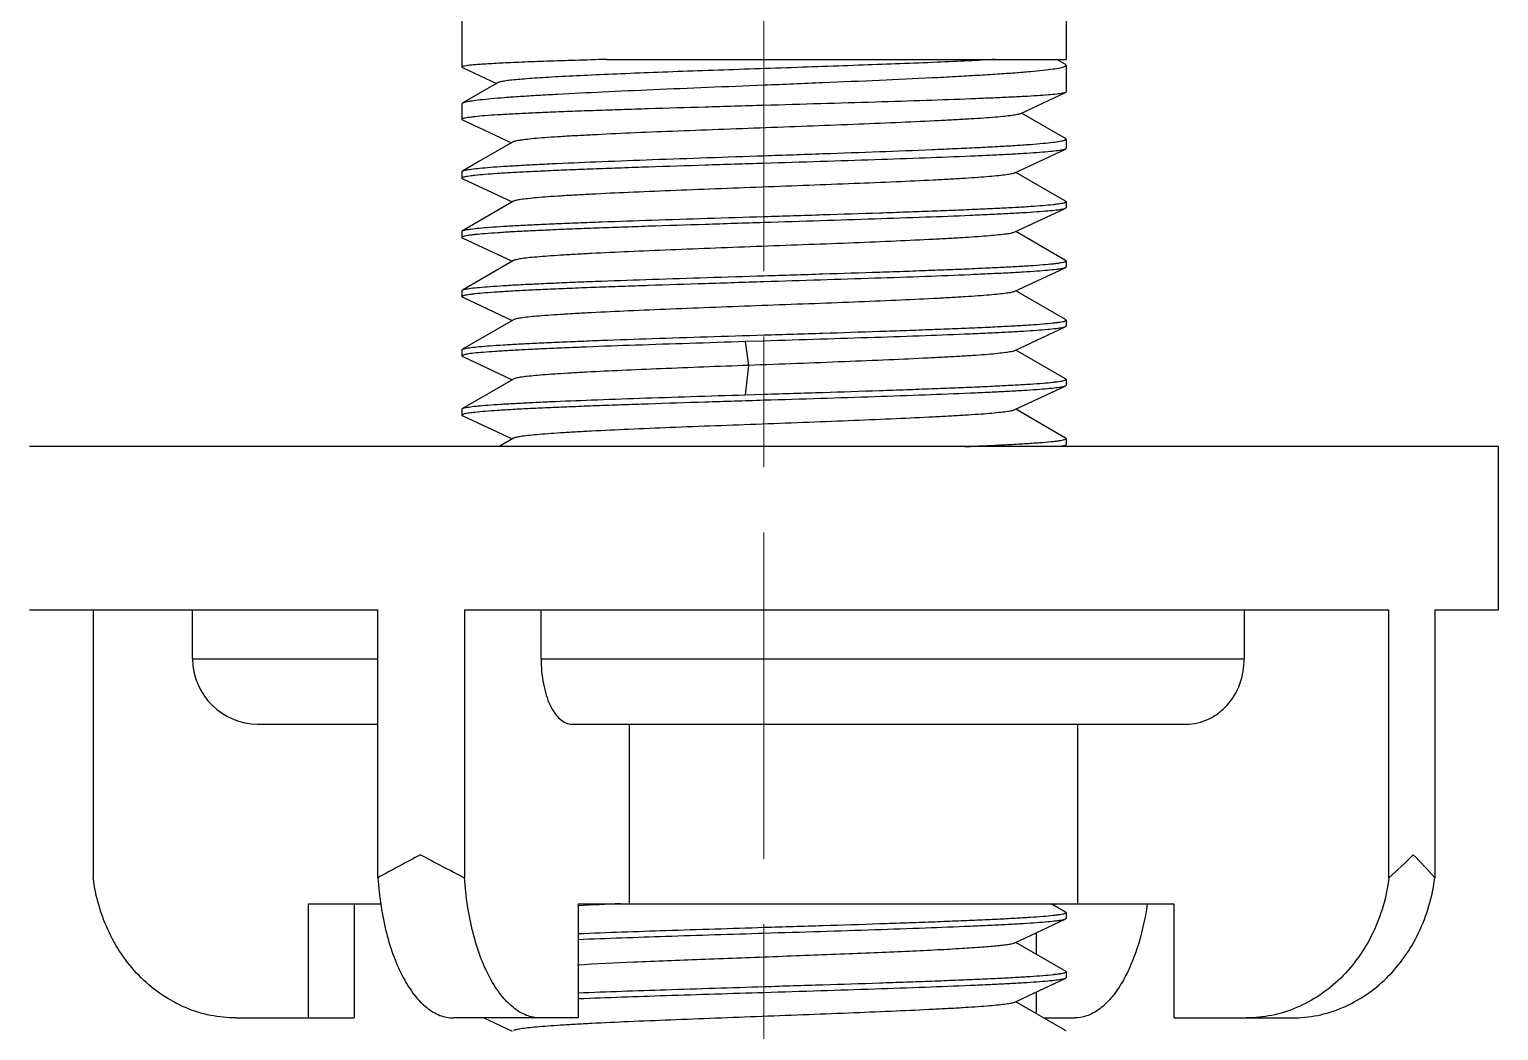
# Model space of a CAD drawing. Header units: millimetres. Extents: x 5308 to 9632, y 1173 to 3839.
# Drawn here: x 8654.4 to 8699.4, y 3211.58 to 3242.25 of the extents above; entities that cross this region are included whole.
import ezdxf

# ---------------------------------------------------------------- set-up
doc = ezdxf.new("R2010")
doc.units = ezdxf.units.MM
doc.header["$LTSCALE"] = 4
doc.linetypes.add('CENTER', pattern=[2.25, 1.25, -0.25, 0.5, -0.25])
doc.linetypes.add('CENTER2', pattern=[28.575, 19.05, -3.175, 3.175, -3.175])
doc.layers.get('0').update_dxf_attribs({"linetype": 'CONTINUOUS'})
doc.layers.add('Cneter', color=1, linetype='CENTER2', lineweight=13)

msp = doc.modelspace()

# ---------------------------------------------------------------- linework, layer by layer
at = {"color": 7, "linetype": 'Continuous'}
for p, q in [((8667.651, 3245.011), (8667.651, 3241.097)), ((8686.151, 3245.011), (8686.151, 3241.33)), ((8667.651, 3241.097), (8667.664, 3241.085)), ((8667.664, 3241.085), (8668.71, 3240.597)), ((8672.088, 3241.33), (8686.151, 3241.33)), ((8686.125, 3241.184), (8685.873, 3241.33)), ((8686.151, 3241.155), (8686.125, 3241.184)), ((8686.151, 3241.155), (8686.151, 3240.331)), ((8668.743, 3240.616), (8667.672, 3239.996)), ((8684.746, 3239.667), (8686.134, 3240.316)), ((8686.151, 3240.331), (8686.134, 3240.316)), ((8667.651, 3239.972), (8667.672, 3239.996)), ((8667.651, 3239.972), (8667.651, 3239.495)), ((8686.134, 3238.909), (8684.789, 3239.687)), ((8667.651, 3239.495), (8667.67, 3239.478)), ((8667.67, 3239.479), (8669.167, 3238.779)), ((8686.151, 3238.89), (8686.134, 3238.91)), ((8686.151, 3238.89), (8686.151, 3238.6)), ((8684.567, 3237.85), (8686.131, 3238.581)), ((8686.151, 3238.6), (8686.131, 3238.581)), ((8667.651, 3237.894), (8667.667, 3237.912)), ((8667.651, 3237.895), (8667.651, 3237.693)), ((8686.138, 3236.989), (8684.612, 3237.871)), ((8667.651, 3237.693), (8667.672, 3237.673)), ((8667.672, 3237.674), (8669.19, 3236.964)), ((8669.226, 3236.985), (8667.665, 3236.081)), ((8686.151, 3236.973), (8686.138, 3236.989)), ((8686.151, 3236.973), (8686.151, 3236.786)), ((8684.567, 3236.035), (8686.13, 3236.766)), ((8686.151, 3236.786), (8686.13, 3236.766)), ((8667.651, 3236.066), (8667.665, 3236.082)), ((8667.651, 3236.066), (8667.651, 3235.878)), ((8686.137, 3235.174), (8684.612, 3236.057)), ((8667.651, 3235.878), (8667.672, 3235.859)), ((8667.672, 3235.859), (8669.19, 3235.149)), ((8669.226, 3235.17), (8667.665, 3234.267)), ((8686.151, 3235.159), (8686.137, 3235.174)), ((8686.151, 3235.159), (8686.151, 3234.971)), ((8684.567, 3234.221), (8686.13, 3234.952)), ((8686.151, 3234.971), (8686.13, 3234.952)), ((8667.651, 3234.252), (8667.665, 3234.267)), ((8667.651, 3234.252), (8667.651, 3234.064)), ((8686.137, 3233.36), (8684.612, 3234.242)), ((8667.651, 3234.064), (8667.672, 3234.045)), ((8667.672, 3234.045), (8669.19, 3233.335)), ((8669.227, 3233.356), (8667.665, 3232.453)), ((8686.151, 3233.344), (8686.137, 3233.36)), ((8686.151, 3233.344), (8686.151, 3233.157)), ((8684.567, 3232.407), (8686.13, 3233.138)), ((8686.151, 3233.157), (8686.13, 3233.138)), ((8667.651, 3232.437), (8667.665, 3232.453)), ((8667.651, 3232.437), (8667.651, 3232.25)), ((8676.901, 3232.703), (8676.329, 3232.686)), ((8676.329, 3232.686), (8676.426, 3231.959)), ((8686.138, 3231.546), (8684.612, 3232.428)), ((8667.651, 3232.25), (8667.672, 3232.23)), ((8667.672, 3232.231), (8669.19, 3231.521)), ((8676.426, 3231.959), (8676.329, 3231.059)), ((8669.227, 3231.542), (8667.665, 3230.638)), ((8686.151, 3231.53), (8686.138, 3231.546)), ((8686.151, 3231.53), (8686.151, 3231.343)), ((8676.329, 3231.059), (8676.901, 3231.077)), ((8684.567, 3230.593), (8686.13, 3231.324)), ((8686.151, 3231.343), (8686.13, 3231.323)), ((8667.651, 3230.623), (8667.665, 3230.639)), ((8667.651, 3230.623), (8667.651, 3230.436)), ((8686.137, 3229.731), (8684.612, 3230.614)), ((8667.651, 3230.436), (8667.672, 3230.416)), ((8667.672, 3230.416), (8669.19, 3229.707)), ((8669.226, 3229.728), (8668.785, 3229.472)), ((8686.151, 3229.716), (8686.137, 3229.732)), ((8686.151, 3229.716), (8686.151, 3229.528)), ((8699.401, 3229.472), (8654.401, 3229.472)), ((8686.051, 3229.472), (8686.131, 3229.509)), ((8686.151, 3229.528), (8686.131, 3229.509)), ((8699.401, 3224.472), (8699.401, 3229.472)), ((8654.401, 3224.472), (8665.076, 3224.472)), ((8656.356, 3224.472), (8656.356, 3216.266)), ((8659.401, 3222.972), (8659.401, 3224.472)), ((8665.076, 3216.266), (8665.076, 3224.472)), ((8667.728, 3224.472), (8696.043, 3224.472)), ((8667.728, 3224.472), (8667.728, 3216.266)), ((8670.073, 3222.972), (8670.073, 3224.472)), ((8691.611, 3224.472), (8691.611, 3222.972)), ((8696.043, 3216.266), (8696.043, 3224.472)), ((8697.446, 3224.472), (8699.401, 3224.472)), ((8697.446, 3224.472), (8697.446, 3216.266)), ((8659.401, 3222.972), (8665.076, 3222.972)), ((8670.073, 3222.972), (8691.611, 3222.972)), ((8661.401, 3220.972), (8665.076, 3220.972)), ((8671.012, 3220.972), (8689.836, 3220.972)), ((8672.777, 3215.472), (8672.777, 3220.972)), ((8686.501, 3220.972), (8686.501, 3215.472)), ((8662.941, 3215.472), (8665.164, 3215.472)), ((8662.941, 3215.472), (8662.941, 3211.972)), ((8664.344, 3215.472), (8664.344, 3211.972)), ((8671.212, 3215.472), (8689.458, 3215.472)), ((8671.212, 3215.472), (8671.212, 3211.972)), ((8686.138, 3215.217), (8685.696, 3215.472)), ((8689.458, 3215.472), (8689.458, 3211.972)), ((8684.567, 3214.264), (8686.13, 3214.995)), ((8686.151, 3215.014), (8686.13, 3214.995)), ((8686.151, 3215.202), (8686.138, 3215.217)), ((8686.151, 3215.202), (8686.151, 3215.014)), ((8685.242, 3214.579), (8685.242, 3213.921)), ((8686.138, 3213.403), (8684.612, 3214.285)), ((8685.016, 3212.66), (8686.13, 3213.181)), ((8686.151, 3213.2), (8686.13, 3213.181)), ((8686.151, 3213.387), (8686.138, 3213.403)), ((8686.151, 3213.387), (8686.151, 3213.2)), ((8684.568, 3212.45), (8685.016, 3212.66)), ((8685.242, 3212.765), (8685.242, 3212.106)), ((8686.138, 3211.588), (8684.612, 3212.471)), ((8660.731, 3211.972), (8664.344, 3211.972)), ((8671.212, 3211.972), (8667.391, 3211.972)), ((8668.316, 3211.972), (8669.19, 3211.564)), ((8685.474, 3211.972), (8686.411, 3211.972)), ((8689.458, 3211.972), (8693.071, 3211.972)), ((8686.151, 3211.573), (8686.138, 3211.588))]:
    msp.add_line(p, q, dxfattribs=at)
msp.add_lwpolyline([(8669.203, 3238.8), (8668.167, 3238.201), (8667.667, 3237.912)], dxfattribs=at)
for centre, radius, start, end in [((8661.401, 3222.972), 2, 180, 270), ((8721.74, 3113.25), 117.571, 118.09077, 118.8127), ((8709.413, 3297.603), 91.397, 241.91033, 242.86489), ((8684.947, 3228.738), 16.693, 311.6605, 315.1851), ((8685.978, 3206.246), 15.229, 41.1465, 44.7753), ((8678.867, 3075.475), 140.142, 92.60336, 93.13104)]:
    msp.add_arc(centre, radius, start, end, dxfattribs=at)
for points, knots in [([(8672.088, 3241.33), (8671.765, 3241.321), (8671.151, 3241.303), (8670.282, 3241.275), (8669.623, 3241.25), (8669.153, 3241.23), (8668.847, 3241.216), (8668.575, 3241.201), (8668.336, 3241.187), (8668.132, 3241.172), (8667.964, 3241.158), (8667.833, 3241.144), (8667.739, 3241.13), (8667.683, 3241.117), (8667.658, 3241.107), (8667.651, 3241.1), (8667.651, 3241.097)], [0, 0, 0, 0, 0.21768, 0.414193, 0.586234, 0.662212, 0.731067, 0.792511, 0.84631, 0.892237, 0.930125, 0.959829, 0.981257, 0.994427, 0.998025, 1, 1, 1, 1]), ([(8683.982, 3241.33), (8683.709, 3241.314), (8683.116, 3241.284), (8681.771, 3241.222), (8680.285, 3241.167), (8678.693, 3241.11), (8677.423, 3241.066), (8676.144, 3241.022), (8674.887, 3240.979), (8673.681, 3240.934), (8672.556, 3240.89), (8671.538, 3240.846), (8670.768, 3240.808), (8670.224, 3240.776), (8669.877, 3240.754), (8669.573, 3240.732), (8669.314, 3240.71), (8669.102, 3240.688), (8668.938, 3240.666), (8668.832, 3240.647), (8668.773, 3240.63), (8668.752, 3240.621), (8668.743, 3240.616)], [0, 0, 0, 0, 0.05382, 0.116826, 0.264605, 0.346001, 0.42993, 0.514434, 0.597521, 0.677226, 0.751628, 0.818936, 0.877536, 0.903106, 0.925965, 0.945979, 0.963026, 0.977013, 0.987861, 0.995519, 0.998151, 1, 1, 1, 1]), ([(8676.901, 3240.549), (8677.503, 3240.573), (8678.683, 3240.622), (8680.396, 3240.695), (8681.751, 3240.757), (8682.751, 3240.809), (8683.421, 3240.846), (8684.029, 3240.884), (8684.568, 3240.921), (8685.033, 3240.959), (8685.42, 3240.996), (8685.725, 3241.033), (8685.927, 3241.066), (8686.045, 3241.094), (8686.096, 3241.11), (8686.125, 3241.125), (8686.142, 3241.135), (8686.151, 3241.147), (8686.151, 3241.155)], [0, 0, 0, 0, 0.194419, 0.381365, 0.553692, 0.632275, 0.704782, 0.770522, 0.828866, 0.879258, 0.921231, 0.954398, 0.978492, 0.987097, 0.993429, 0.995769, 0.997594, 1, 1, 1, 1]), ([(8667.672, 3239.996), (8667.684, 3240.003), (8667.717, 3240.016), (8667.777, 3240.032), (8667.856, 3240.049), (8668.002, 3240.073), (8668.233, 3240.102), (8668.567, 3240.135), (8668.975, 3240.169), (8669.453, 3240.203), (8669.997, 3240.237), (8670.838, 3240.284), (8672.014, 3240.343), (8673.544, 3240.411), (8675.193, 3240.48), (8676.325, 3240.526), (8676.901, 3240.549)], [0, 0, 0, 0, 0.004614, 0.0113, 0.020101, 0.031025, 0.059187, 0.095588, 0.139934, 0.191843, 0.250865, 0.316484, 0.465147, 0.632623, 0.813017, 1, 1, 1, 1]), ([(8686.134, 3240.316), (8686.123, 3240.31), (8686.091, 3240.302), (8686.034, 3240.29), (8685.957, 3240.278), (8685.814, 3240.261), (8685.585, 3240.24), (8685.254, 3240.216), (8684.848, 3240.192), (8684.371, 3240.168), (8683.828, 3240.144), (8682.985, 3240.11), (8681.806, 3240.068), (8680.272, 3240.02), (8678.617, 3239.971), (8677.48, 3239.938), (8676.901, 3239.922)], [0, 0, 0, 0, 0.004162, 0.010469, 0.018941, 0.029576, 0.057265, 0.093313, 0.137417, 0.189187, 0.248169, 0.313839, 0.462849, 0.630936, 0.812125, 1, 1, 1, 1]), ([(8676.901, 3239.922), (8676.3, 3239.904), (8675.12, 3239.87), (8673.666, 3239.827), (8672.555, 3239.791), (8671.779, 3239.765), (8671.052, 3239.738), (8670.381, 3239.712), (8669.774, 3239.685), (8669.235, 3239.659), (8668.769, 3239.633), (8668.382, 3239.607), (8668.111, 3239.584), (8667.935, 3239.564), (8667.836, 3239.551), (8667.758, 3239.538), (8667.702, 3239.525), (8667.668, 3239.514), (8667.651, 3239.501), (8667.651, 3239.495)], [0, 0, 0, 0, 0.194737, 0.381982, 0.470541, 0.554569, 0.633264, 0.705869, 0.771686, 0.830086, 0.880504, 0.922468, 0.95558, 0.968723, 0.97955, 0.988048, 0.99422, 0.998107, 1, 1, 1, 1]), ([(8684.746, 3239.667), (8684.734, 3239.661), (8684.703, 3239.651), (8684.62, 3239.632), (8684.475, 3239.61), (8684.252, 3239.584), (8683.966, 3239.558), (8683.619, 3239.531), (8683.214, 3239.504), (8682.755, 3239.478), (8682.046, 3239.441), (8681.057, 3239.396), (8679.771, 3239.342), (8678.388, 3239.289), (8676.954, 3239.237), (8675.52, 3239.182), (8674.136, 3239.129), (8672.851, 3239.077), (8671.863, 3239.03), (8671.156, 3238.993), (8670.699, 3238.966), (8670.297, 3238.94), (8669.955, 3238.913), (8669.674, 3238.886), (8669.457, 3238.859), (8669.317, 3238.836), (8669.24, 3238.816), (8669.212, 3238.806), (8669.202, 3238.801)], [0, 0, 0, 0, 0.002548, 0.00613, 0.016427, 0.030874, 0.04936, 0.071743, 0.097842, 0.127449, 0.160303, 0.234584, 0.318125, 0.408064, 0.501261, 0.594466, 0.68441, 0.767937, 0.842131, 0.874882, 0.904331, 0.930229, 0.952359, 0.970534, 0.984595, 0.994417, 0.99773, 1, 1, 1, 1]), ([(8676.901, 3238.382), (8677.503, 3238.402), (8678.683, 3238.443), (8680.396, 3238.504), (8681.75, 3238.557), (8682.75, 3238.6), (8683.421, 3238.632), (8684.029, 3238.663), (8684.568, 3238.695), (8685.033, 3238.726), (8685.42, 3238.757), (8685.725, 3238.788), (8685.926, 3238.815), (8686.044, 3238.839), (8686.095, 3238.853), (8686.125, 3238.865), (8686.141, 3238.873), (8686.151, 3238.883), (8686.151, 3238.89)], [0, 0, 0, 0, 0.194598, 0.381713, 0.554187, 0.632834, 0.705399, 0.771184, 0.829561, 0.879968, 0.921936, 0.955072, 0.979093, 0.987636, 0.993875, 0.996148, 0.997882, 1, 1, 1, 1]), ([(8667.667, 3237.912), (8667.678, 3237.919), (8667.709, 3237.929), (8667.766, 3237.943), (8667.843, 3237.957), (8667.985, 3237.978), (8668.213, 3238.003), (8668.544, 3238.031), (8668.949, 3238.059), (8669.426, 3238.088), (8669.969, 3238.117), (8670.812, 3238.158), (8671.991, 3238.207), (8673.527, 3238.265), (8675.184, 3238.323), (8676.322, 3238.362), (8676.901, 3238.382)], [0, 0, 0, 0, 0.004181, 0.010478, 0.01893, 0.029538, 0.05717, 0.093165, 0.137225, 0.188962, 0.247923, 0.313584, 0.462609, 0.630752, 0.812025, 1, 1, 1, 1]), ([(8686.131, 3238.581), (8686.118, 3238.575), (8686.085, 3238.565), (8686.026, 3238.552), (8685.946, 3238.538), (8685.8, 3238.519), (8685.569, 3238.496), (8685.235, 3238.469), (8684.827, 3238.443), (8684.35, 3238.416), (8683.806, 3238.389), (8682.964, 3238.352), (8681.788, 3238.306), (8680.258, 3238.253), (8678.61, 3238.2), (8677.477, 3238.164), (8676.901, 3238.146)], [0, 0, 0, 0, 0.004482, 0.011079, 0.019814, 0.030687, 0.058779, 0.095139, 0.139463, 0.191369, 0.2504, 0.316041, 0.464779, 0.632362, 0.81288, 1, 1, 1, 1]), ([(8676.901, 3238.146), (8676.3, 3238.127), (8675.12, 3238.091), (8673.666, 3238.044), (8672.555, 3238.005), (8671.779, 3237.977), (8671.052, 3237.949), (8670.381, 3237.921), (8669.774, 3237.893), (8669.235, 3237.865), (8668.769, 3237.837), (8668.382, 3237.809), (8668.111, 3237.785), (8667.935, 3237.765), (8667.836, 3237.751), (8667.758, 3237.738), (8667.702, 3237.723), (8667.668, 3237.712), (8667.651, 3237.699), (8667.651, 3237.693)], [0, 0, 0, 0, 0.194703, 0.381917, 0.470462, 0.554478, 0.633162, 0.705758, 0.771569, 0.829964, 0.880382, 0.922348, 0.955466, 0.968614, 0.979449, 0.987957, 0.994144, 0.998056, 1, 1, 1, 1]), ([(8684.567, 3237.85), (8684.556, 3237.844), (8684.525, 3237.834), (8684.443, 3237.814), (8684.298, 3237.792), (8684.076, 3237.765), (8683.791, 3237.739), (8683.445, 3237.713), (8683.043, 3237.686), (8682.587, 3237.659), (8681.883, 3237.622), (8680.902, 3237.576), (8679.629, 3237.524), (8678.26, 3237.47), (8676.844, 3237.417), (8675.43, 3237.364), (8674.067, 3237.311), (8672.803, 3237.258), (8671.833, 3237.213), (8671.139, 3237.175), (8670.691, 3237.149), (8670.297, 3237.122), (8669.962, 3237.095), (8669.687, 3237.069), (8669.475, 3237.043), (8669.339, 3237.021), (8669.263, 3237.001), (8669.236, 3236.99), (8669.226, 3236.985)], [0, 0, 0, 0, 0.002577, 0.006194, 0.016592, 0.03117, 0.049825, 0.0724, 0.09871, 0.128518, 0.16157, 0.236229, 0.320082, 0.410207, 0.503456, 0.59657, 0.68631, 0.769523, 0.843335, 0.875876, 0.905135, 0.930865, 0.952828, 0.970826, 0.984736, 0.994467, 0.997753, 1, 1, 1, 1]), ([(8676.901, 3236.519), (8677.503, 3236.538), (8678.683, 3236.575), (8680.136, 3236.622), (8681.248, 3236.66), (8682.024, 3236.689), (8682.75, 3236.717), (8683.421, 3236.745), (8684.029, 3236.773), (8684.568, 3236.801), (8685.033, 3236.829), (8685.42, 3236.856), (8685.692, 3236.881), (8685.867, 3236.901), (8685.966, 3236.915), (8686.044, 3236.928), (8686.101, 3236.942), (8686.134, 3236.953), (8686.151, 3236.967), (8686.151, 3236.973)], [0, 0, 0, 0, 0.194706, 0.381922, 0.470468, 0.554484, 0.633169, 0.705765, 0.771575, 0.82997, 0.880386, 0.922352, 0.955469, 0.968617, 0.97945, 0.987959, 0.994145, 0.998057, 1, 1, 1, 1]), ([(8667.665, 3236.082), (8667.675, 3236.088), (8667.705, 3236.098), (8667.76, 3236.111), (8667.836, 3236.124), (8667.976, 3236.144), (8668.202, 3236.167), (8668.531, 3236.194), (8668.936, 3236.221), (8669.411, 3236.247), (8669.954, 3236.275), (8670.559, 3236.302), (8671.222, 3236.329), (8672.201, 3236.366), (8673.518, 3236.412), (8675.179, 3236.466), (8676.32, 3236.501), (8676.901, 3236.519)], [0, 0, 0, 0, 0.003976, 0.010084, 0.018362, 0.028812, 0.056173, 0.091959, 0.135869, 0.187515, 0.246439, 0.312117, 0.383957, 0.46132, 0.6298, 0.81152, 1, 1, 1, 1]), ([(8686.13, 3236.766), (8686.118, 3236.76), (8686.085, 3236.75), (8686.025, 3236.737), (8685.945, 3236.724), (8685.8, 3236.705), (8685.568, 3236.682), (8685.234, 3236.655), (8684.826, 3236.628), (8684.349, 3236.602), (8683.805, 3236.575), (8682.964, 3236.537), (8681.788, 3236.492), (8680.258, 3236.439), (8678.609, 3236.385), (8677.477, 3236.35), (8676.901, 3236.332)], [0, 0, 0, 0, 0.004493, 0.0111, 0.019846, 0.030728, 0.058838, 0.09521, 0.139545, 0.191455, 0.250488, 0.316129, 0.464856, 0.632419, 0.81291, 1, 1, 1, 1]), ([(8676.901, 3236.332), (8676.3, 3236.313), (8675.12, 3236.276), (8673.666, 3236.229), (8672.555, 3236.191), (8671.779, 3236.163), (8671.052, 3236.135), (8670.382, 3236.107), (8669.774, 3236.079), (8669.235, 3236.051), (8668.77, 3236.023), (8668.383, 3235.995), (8668.111, 3235.971), (8667.935, 3235.951), (8667.836, 3235.937), (8667.758, 3235.923), (8667.702, 3235.909), (8667.668, 3235.898), (8667.651, 3235.884), (8667.651, 3235.878)], [0, 0, 0, 0, 0.194698, 0.381907, 0.470451, 0.554465, 0.633147, 0.705742, 0.771553, 0.829949, 0.880368, 0.922336, 0.955457, 0.968606, 0.979442, 0.987952, 0.994141, 0.998055, 1, 1, 1, 1]), ([(8684.567, 3236.036), (8684.555, 3236.03), (8684.525, 3236.02), (8684.442, 3236), (8684.297, 3235.977), (8684.075, 3235.951), (8683.79, 3235.925), (8683.445, 3235.898), (8683.042, 3235.872), (8682.586, 3235.845), (8681.882, 3235.808), (8680.901, 3235.762), (8679.628, 3235.709), (8678.259, 3235.656), (8676.843, 3235.603), (8675.429, 3235.55), (8674.067, 3235.497), (8672.803, 3235.444), (8671.833, 3235.398), (8671.139, 3235.361), (8670.691, 3235.334), (8670.297, 3235.308), (8669.962, 3235.281), (8669.687, 3235.255), (8669.475, 3235.229), (8669.339, 3235.206), (8669.263, 3235.186), (8669.236, 3235.176), (8669.226, 3235.17)], [0, 0, 0, 0, 0.002582, 0.006206, 0.016612, 0.031199, 0.049862, 0.072447, 0.098759, 0.128571, 0.161625, 0.236289, 0.320138, 0.410258, 0.503496, 0.596602, 0.686327, 0.769537, 0.843334, 0.875875, 0.90514, 0.93087, 0.952821, 0.970823, 0.984745, 0.994477, 0.997755, 1, 1, 1, 1]), ([(8676.901, 3234.705), (8677.503, 3234.724), (8678.683, 3234.761), (8680.136, 3234.808), (8681.248, 3234.846), (8682.024, 3234.874), (8682.75, 3234.902), (8683.421, 3234.931), (8684.029, 3234.959), (8684.568, 3234.987), (8685.033, 3235.014), (8685.42, 3235.042), (8685.692, 3235.066), (8685.867, 3235.086), (8685.966, 3235.1), (8686.044, 3235.114), (8686.101, 3235.128), (8686.134, 3235.139), (8686.151, 3235.153), (8686.151, 3235.159)], [0, 0, 0, 0, 0.194702, 0.381916, 0.470463, 0.55448, 0.633164, 0.705761, 0.771572, 0.829968, 0.880384, 0.92235, 0.955468, 0.968616, 0.97945, 0.987959, 0.994145, 0.998057, 1, 1, 1, 1]), ([(8667.665, 3234.267), (8667.675, 3234.273), (8667.705, 3234.284), (8667.76, 3234.297), (8667.836, 3234.31), (8667.976, 3234.33), (8668.202, 3234.353), (8668.531, 3234.379), (8668.936, 3234.406), (8669.411, 3234.433), (8669.954, 3234.46), (8670.559, 3234.487), (8671.222, 3234.515), (8672.201, 3234.552), (8673.518, 3234.598), (8675.179, 3234.651), (8676.32, 3234.687), (8676.901, 3234.705)], [0, 0, 0, 0, 0.003978, 0.010087, 0.018365, 0.028816, 0.056179, 0.091966, 0.135877, 0.187524, 0.246449, 0.312126, 0.383966, 0.461328, 0.629805, 0.811524, 1, 1, 1, 1]), ([(8686.13, 3234.952), (8686.118, 3234.946), (8686.085, 3234.936), (8686.025, 3234.923), (8685.945, 3234.91), (8685.799, 3234.89), (8685.568, 3234.867), (8685.234, 3234.841), (8684.826, 3234.814), (8684.348, 3234.787), (8683.804, 3234.761), (8682.963, 3234.723), (8681.787, 3234.677), (8680.257, 3234.624), (8678.609, 3234.571), (8677.477, 3234.536), (8676.901, 3234.518)], [0, 0, 0, 0, 0.004501, 0.011118, 0.019871, 0.030761, 0.058883, 0.095266, 0.139608, 0.191523, 0.250557, 0.316195, 0.464912, 0.632459, 0.812933, 1, 1, 1, 1]), ([(8676.901, 3234.518), (8676.3, 3234.499), (8675.12, 3234.462), (8673.666, 3234.415), (8672.555, 3234.377), (8671.779, 3234.349), (8671.052, 3234.32), (8670.381, 3234.292), (8669.774, 3234.264), (8669.235, 3234.236), (8668.769, 3234.208), (8668.382, 3234.181), (8668.111, 3234.157), (8667.935, 3234.136), (8667.836, 3234.122), (8667.758, 3234.109), (8667.702, 3234.095), (8667.668, 3234.084), (8667.651, 3234.07), (8667.651, 3234.064)], [0, 0, 0, 0, 0.194702, 0.381918, 0.470464, 0.554481, 0.633165, 0.70576, 0.77157, 0.829966, 0.880384, 0.922351, 0.955468, 0.968617, 0.97945, 0.987958, 0.994145, 0.998057, 1, 1, 1, 1]), ([(8684.567, 3234.221), (8684.555, 3234.216), (8684.525, 3234.206), (8684.442, 3234.186), (8684.297, 3234.163), (8684.074, 3234.137), (8683.789, 3234.111), (8683.444, 3234.084), (8683.041, 3234.057), (8682.585, 3234.031), (8681.881, 3233.993), (8680.9, 3233.948), (8679.627, 3233.895), (8678.258, 3233.842), (8676.842, 3233.789), (8675.428, 3233.736), (8674.066, 3233.683), (8672.802, 3233.63), (8671.832, 3233.584), (8671.138, 3233.547), (8670.69, 3233.52), (8670.297, 3233.493), (8669.961, 3233.467), (8669.686, 3233.441), (8669.475, 3233.415), (8669.338, 3233.392), (8669.263, 3233.372), (8669.236, 3233.362), (8669.226, 3233.356)], [0, 0, 0, 0, 0.002587, 0.006216, 0.016629, 0.031225, 0.049894, 0.072489, 0.098807, 0.128624, 0.161683, 0.236356, 0.320212, 0.410336, 0.503574, 0.596682, 0.686399, 0.769606, 0.843385, 0.875927, 0.905192, 0.930907, 0.952848, 0.970853, 0.984773, 0.994484, 0.997756, 1, 1, 1, 1]), ([(8676.901, 3232.891), (8677.503, 3232.91), (8678.683, 3232.946), (8680.136, 3232.994), (8681.248, 3233.032), (8682.024, 3233.06), (8682.751, 3233.088), (8683.421, 3233.116), (8684.029, 3233.144), (8684.568, 3233.172), (8685.033, 3233.2), (8685.42, 3233.228), (8685.692, 3233.252), (8685.867, 3233.272), (8685.967, 3233.286), (8686.044, 3233.299), (8686.101, 3233.314), (8686.134, 3233.325), (8686.151, 3233.338), (8686.151, 3233.344)], [0, 0, 0, 0, 0.194713, 0.381938, 0.470489, 0.554508, 0.633194, 0.705791, 0.771601, 0.829994, 0.880409, 0.922373, 0.955486, 0.968632, 0.979463, 0.987968, 0.994151, 0.998059, 1, 1, 1, 1]), ([(8667.665, 3232.453), (8667.675, 3232.459), (8667.705, 3232.469), (8667.76, 3232.482), (8667.835, 3232.495), (8667.976, 3232.515), (8668.202, 3232.538), (8668.531, 3232.565), (8668.935, 3232.592), (8669.411, 3232.619), (8669.954, 3232.646), (8670.559, 3232.673), (8671.221, 3232.7), (8672.2, 3232.738), (8673.518, 3232.783), (8675.179, 3232.837), (8676.32, 3232.873), (8676.901, 3232.891)], [0, 0, 0, 0, 0.00397, 0.010071, 0.018343, 0.028787, 0.056139, 0.091916, 0.135822, 0.187464, 0.246387, 0.312064, 0.383906, 0.461272, 0.629764, 0.811503, 1, 1, 1, 1]), ([(8686.13, 3233.138), (8686.118, 3233.132), (8686.085, 3233.122), (8686.025, 3233.109), (8685.945, 3233.095), (8685.799, 3233.076), (8685.568, 3233.053), (8685.234, 3233.026), (8684.826, 3233), (8684.348, 3232.973), (8683.804, 3232.946), (8682.963, 3232.909), (8681.787, 3232.863), (8680.257, 3232.81), (8678.609, 3232.757), (8677.477, 3232.721), (8676.901, 3232.703)], [0, 0, 0, 0, 0.004503, 0.011119, 0.019874, 0.030764, 0.058887, 0.095271, 0.139614, 0.19153, 0.250565, 0.316204, 0.46492, 0.632466, 0.812937, 1, 1, 1, 1]), ([(8676.329, 3232.686), (8675.756, 3232.668), (8674.635, 3232.632), (8673.015, 3232.579), (8671.742, 3232.533), (8670.806, 3232.496), (8670.181, 3232.469), (8669.616, 3232.442), (8669.116, 3232.415), (8668.685, 3232.388), (8668.327, 3232.362), (8668.045, 3232.336), (8667.858, 3232.312), (8667.75, 3232.293), (8667.698, 3232.279), (8667.666, 3232.269), (8667.651, 3232.256), (8667.651, 3232.25)], [0, 0, 0, 0, 0.197891, 0.386429, 0.558953, 0.637268, 0.709342, 0.774541, 0.832285, 0.882066, 0.923451, 0.956079, 0.979695, 0.988073, 0.994171, 0.998042, 1, 1, 1, 1]), ([(8684.567, 3232.407), (8684.555, 3232.401), (8684.523, 3232.391), (8684.435, 3232.37), (8684.281, 3232.347), (8684.045, 3232.319), (8683.742, 3232.292), (8683.374, 3232.265), (8682.946, 3232.237), (8682.46, 3232.209), (8681.714, 3232.171), (8680.676, 3232.124), (8679.335, 3232.069), (8677.902, 3232.014), (8676.922, 3231.977), (8676.426, 3231.959)], [0, 0, 0, 0, 0.005084, 0.012274, 0.03305, 0.062273, 0.099718, 0.145037, 0.197817, 0.257571, 0.323753, 0.472812, 0.639444, 0.817385, 1, 1, 1, 1]), ([(8676.426, 3231.959), (8675.969, 3231.942), (8675.076, 3231.908), (8673.78, 3231.857), (8672.585, 3231.806), (8671.671, 3231.762), (8671.019, 3231.726), (8670.599, 3231.7), (8670.231, 3231.674), (8669.917, 3231.649), (8669.659, 3231.623), (8669.461, 3231.598), (8669.333, 3231.576), (8669.261, 3231.557), (8669.236, 3231.547), (8669.226, 3231.542)], [0, 0, 0, 0, 0.189972, 0.371648, 0.539135, 0.687005, 0.75206, 0.810481, 0.861788, 0.905581, 0.941511, 0.96931, 0.988793, 0.995415, 1, 1, 1, 1]), ([(8676.901, 3231.077), (8677.503, 3231.095), (8678.683, 3231.132), (8680.136, 3231.179), (8681.248, 3231.218), (8682.024, 3231.246), (8682.75, 3231.274), (8683.421, 3231.302), (8684.029, 3231.33), (8684.568, 3231.358), (8685.033, 3231.386), (8685.42, 3231.413), (8685.692, 3231.438), (8685.867, 3231.458), (8685.966, 3231.472), (8686.044, 3231.485), (8686.101, 3231.5), (8686.134, 3231.51), (8686.151, 3231.524), (8686.151, 3231.53)], [0, 0, 0, 0, 0.194703, 0.38192, 0.470467, 0.554484, 0.633168, 0.705763, 0.771574, 0.829969, 0.880387, 0.922353, 0.95547, 0.968618, 0.979452, 0.987959, 0.994145, 0.998057, 1, 1, 1, 1]), ([(8667.665, 3230.639), (8667.675, 3230.644), (8667.703, 3230.654), (8667.754, 3230.667), (8667.825, 3230.679), (8667.956, 3230.698), (8668.165, 3230.721), (8668.47, 3230.746), (8668.845, 3230.772), (8669.287, 3230.798), (8669.791, 3230.824), (8670.576, 3230.86), (8671.68, 3230.904), (8673.125, 3230.956), (8674.694, 3231.007), (8675.776, 3231.041), (8676.329, 3231.059)], [0, 0, 0, 0, 0.00402, 0.010126, 0.018362, 0.028731, 0.055809, 0.091187, 0.134583, 0.185653, 0.243976, 0.309076, 0.457409, 0.625784, 0.808653, 1, 1, 1, 1]), ([(8686.13, 3231.323), (8686.118, 3231.318), (8686.085, 3231.307), (8686.025, 3231.294), (8685.945, 3231.281), (8685.799, 3231.262), (8685.568, 3231.239), (8685.234, 3231.212), (8684.826, 3231.186), (8684.348, 3231.159), (8683.805, 3231.132), (8682.963, 3231.095), (8681.787, 3231.049), (8680.257, 3230.996), (8678.609, 3230.942), (8677.477, 3230.907), (8676.901, 3230.889)], [0, 0, 0, 0, 0.004497, 0.011107, 0.019856, 0.030741, 0.058855, 0.095232, 0.139569, 0.191482, 0.250517, 0.316157, 0.46488, 0.632435, 0.81292, 1, 1, 1, 1]), ([(8676.901, 3230.889), (8676.3, 3230.87), (8675.12, 3230.834), (8673.666, 3230.786), (8672.555, 3230.748), (8671.778, 3230.72), (8671.052, 3230.692), (8670.381, 3230.664), (8669.774, 3230.636), (8669.234, 3230.608), (8668.769, 3230.58), (8668.382, 3230.552), (8668.111, 3230.528), (8667.935, 3230.508), (8667.836, 3230.494), (8667.758, 3230.481), (8667.702, 3230.466), (8667.668, 3230.455), (8667.651, 3230.442), (8667.651, 3230.436)], [0, 0, 0, 0, 0.194706, 0.381924, 0.470473, 0.554491, 0.633176, 0.705774, 0.771585, 0.829979, 0.880395, 0.922359, 0.955476, 0.968623, 0.979456, 0.987963, 0.994148, 0.998058, 1, 1, 1, 1]), ([(8684.567, 3230.593), (8684.555, 3230.587), (8684.525, 3230.577), (8684.442, 3230.557), (8684.297, 3230.534), (8684.075, 3230.508), (8683.79, 3230.482), (8683.444, 3230.455), (8683.042, 3230.429), (8682.585, 3230.402), (8681.881, 3230.365), (8680.901, 3230.319), (8679.627, 3230.266), (8678.259, 3230.213), (8676.843, 3230.16), (8675.429, 3230.107), (8674.066, 3230.054), (8672.803, 3230.001), (8671.833, 3229.956), (8671.139, 3229.918), (8670.691, 3229.891), (8670.297, 3229.865), (8669.962, 3229.838), (8669.687, 3229.812), (8669.475, 3229.786), (8669.339, 3229.763), (8669.263, 3229.743), (8669.236, 3229.733), (8669.226, 3229.728)], [0, 0, 0, 0, 0.00258, 0.006204, 0.016623, 0.031216, 0.049875, 0.07246, 0.098783, 0.128599, 0.16165, 0.236319, 0.320165, 0.410284, 0.503521, 0.596624, 0.686348, 0.76955, 0.843346, 0.875884, 0.905145, 0.930873, 0.952826, 0.970825, 0.984743, 0.994474, 0.997755, 1, 1, 1, 1]), ([(8683.049, 3229.472), (8683.28, 3229.482), (8683.717, 3229.501), (8684.332, 3229.531), (8684.865, 3229.561), (8685.309, 3229.591), (8685.621, 3229.617), (8685.823, 3229.638), (8685.938, 3229.653), (8686.027, 3229.667), (8686.093, 3229.683), (8686.131, 3229.694), (8686.151, 3229.709), (8686.151, 3229.716)], [0, 0, 0, 0, 0.222348, 0.420363, 0.591865, 0.734967, 0.848104, 0.893063, 0.93012, 0.95921, 0.980331, 0.993613, 1, 1, 1, 1]), ([(8686.131, 3229.509), (8686.112, 3229.501), (8686.06, 3229.487), (8686.008, 3229.477), (8685.976, 3229.472)], [0, 0, 0, 0, 0.385115, 1, 1, 1, 1]), ([(8670.073, 3222.972), (8670.073, 3222.715), (8670.106, 3222.338), (8670.222, 3221.868), (8670.337, 3221.565), (8670.476, 3221.314), (8670.637, 3221.124), (8670.817, 3221.002), (8670.95, 3220.972), (8671.012, 3220.972)], [0, 0, 0, 0, 0.323651, 0.473581, 0.610057, 0.730355, 0.833539, 0.921493, 1, 1, 1, 1]), ([(8689.836, 3220.972), (8689.952, 3220.972), (8690.186, 3220.998), (8690.521, 3221.113), (8690.831, 3221.3), (8691.194, 3221.637), (8691.522, 3222.197), (8691.611, 3222.713), (8691.611, 3222.972)], [0, 0, 0, 0, 0.117606, 0.236446, 0.357458, 0.481313, 0.736626, 1, 1, 1, 1]), ([(8660.731, 3211.972), (8660.468, 3211.972), (8659.938, 3212.026), (8659.171, 3212.265), (8658.455, 3212.655), (8657.592, 3213.363), (8656.754, 3214.556), (8656.429, 3215.685), (8656.356, 3216.266)], [0, 0, 0, 0, 0.118235, 0.23749, 0.358637, 0.482273, 0.736738, 1, 1, 1, 1]), ([(8665.076, 3216.266), (8665.096, 3215.976), (8665.157, 3215.409), (8665.32, 3214.595), (8665.547, 3213.855), (8665.832, 3213.212), (8666.165, 3212.684), (8666.54, 3212.286), (8666.952, 3212.033), (8667.25, 3211.972), (8667.391, 3211.972)], [0, 0, 0, 0, 0.166697, 0.326019, 0.474354, 0.608793, 0.727501, 0.83026, 0.919274, 1, 1, 1, 1]), ([(8670.043, 3211.972), (8669.902, 3211.972), (8669.603, 3212.033), (8669.192, 3212.286), (8668.817, 3212.684), (8668.483, 3213.212), (8668.199, 3213.855), (8667.972, 3214.595), (8667.809, 3215.409), (8667.748, 3215.976), (8667.728, 3216.266)], [0, 0, 0, 0, 0.080726, 0.16974, 0.272499, 0.391207, 0.525646, 0.673981, 0.833303, 1, 1, 1, 1]), ([(8696.043, 3216.266), (8695.97, 3215.685), (8695.645, 3214.556), (8694.808, 3213.363), (8693.944, 3212.655), (8693.228, 3212.265), (8692.461, 3212.026), (8691.931, 3211.972), (8691.668, 3211.972)], [0, 0, 0, 0, 0.263262, 0.517727, 0.641363, 0.76251, 0.881766, 1, 1, 1, 1]), ([(8693.071, 3211.972), (8693.334, 3211.972), (8693.864, 3212.026), (8694.631, 3212.265), (8695.347, 3212.655), (8696.211, 3213.363), (8697.048, 3214.556), (8697.373, 3215.685), (8697.446, 3216.266)], [0, 0, 0, 0, 0.118235, 0.23749, 0.358637, 0.482273, 0.736738, 1, 1, 1, 1]), ([(8688.641, 3215.472), (8688.571, 3214.994), (8688.418, 3214.307), (8688.094, 3213.471), (8687.818, 3212.952), (8687.506, 3212.531), (8687.164, 3212.216), (8686.797, 3212.018), (8686.535, 3211.972), (8686.411, 3211.972)], [0, 0, 0, 0, 0.325975, 0.472226, 0.604475, 0.721826, 0.824782, 0.915859, 1, 1, 1, 1]), ([(8676.901, 3214.748), (8677.503, 3214.767), (8678.683, 3214.803), (8680.136, 3214.851), (8681.248, 3214.889), (8682.024, 3214.917), (8682.751, 3214.945), (8683.421, 3214.973), (8684.029, 3215.001), (8684.568, 3215.029), (8685.033, 3215.057), (8685.42, 3215.085), (8685.692, 3215.109), (8685.867, 3215.129), (8685.967, 3215.143), (8686.044, 3215.157), (8686.101, 3215.171), (8686.134, 3215.182), (8686.151, 3215.196), (8686.151, 3215.202)], [0, 0, 0, 0, 0.194709, 0.381929, 0.470479, 0.554498, 0.633183, 0.705781, 0.771592, 0.829986, 0.880401, 0.922365, 0.95548, 0.968627, 0.979459, 0.987965, 0.994149, 0.998058, 1, 1, 1, 1]), ([(8686.13, 3214.995), (8686.118, 3214.989), (8686.085, 3214.979), (8686.025, 3214.966), (8685.945, 3214.953), (8685.799, 3214.933), (8685.568, 3214.91), (8685.233, 3214.884), (8684.826, 3214.857), (8684.348, 3214.83), (8683.804, 3214.803), (8682.963, 3214.766), (8681.787, 3214.72), (8680.257, 3214.667), (8678.609, 3214.614), (8677.477, 3214.579), (8676.901, 3214.561)], [0, 0, 0, 0, 0.004504, 0.011122, 0.019878, 0.030769, 0.058894, 0.09528, 0.139624, 0.19154, 0.250575, 0.316213, 0.464928, 0.632471, 0.812939, 1, 1, 1, 1]), ([(8676.901, 3214.561), (8675.896, 3214.529), (8673.997, 3214.47), (8672.097, 3214.404), (8671.202, 3214.369)], [0, 0, 0, 0, 0.528831, 1, 1, 1, 1]), ([(8671.211, 3214.557), (8672.105, 3214.592), (8674.001, 3214.658), (8675.898, 3214.716), (8676.901, 3214.748)], [0, 0, 0, 0, 0.471276, 1, 1, 1, 1]), ([(8684.567, 3214.264), (8684.546, 3214.254), (8684.489, 3214.239), (8684.384, 3214.219), (8684.239, 3214.199), (8684.055, 3214.178), (8683.834, 3214.157), (8683.467, 3214.128), (8682.924, 3214.092), (8682.18, 3214.051), (8681.324, 3214.01), (8680.376, 3213.969), (8679.354, 3213.927), (8678.28, 3213.886), (8676.811, 3213.83), (8675.018, 3213.763), (8673.022, 3213.683), (8671.766, 3213.624), (8671.193, 3213.592)], [0, 0, 0, 0, 0.005115, 0.013135, 0.024079, 0.037897, 0.054523, 0.073873, 0.120353, 0.176373, 0.240748, 0.312138, 0.389031, 0.469814, 0.552783, 0.718272, 0.871628, 1, 1, 1, 1]), ([(8676.901, 3212.934), (8677.503, 3212.952), (8678.683, 3212.989), (8680.136, 3213.036), (8681.248, 3213.075), (8682.024, 3213.103), (8682.751, 3213.131), (8683.421, 3213.159), (8684.029, 3213.187), (8684.568, 3213.215), (8685.033, 3213.243), (8685.42, 3213.271), (8685.692, 3213.295), (8685.867, 3213.315), (8685.967, 3213.329), (8686.044, 3213.342), (8686.101, 3213.357), (8686.134, 3213.368), (8686.151, 3213.381), (8686.151, 3213.387)], [0, 0, 0, 0, 0.194709, 0.381931, 0.470481, 0.554499, 0.633184, 0.705781, 0.771591, 0.829985, 0.880401, 0.922365, 0.95548, 0.968627, 0.979459, 0.987965, 0.994149, 0.998058, 1, 1, 1, 1]), ([(8686.13, 3213.181), (8686.118, 3213.175), (8686.085, 3213.165), (8686.025, 3213.152), (8685.946, 3213.138), (8685.8, 3213.119), (8685.569, 3213.096), (8685.235, 3213.069), (8684.827, 3213.043), (8684.349, 3213.016), (8683.806, 3212.989), (8682.964, 3212.952), (8681.788, 3212.906), (8680.258, 3212.853), (8678.61, 3212.8), (8677.477, 3212.764), (8676.901, 3212.746)], [0, 0, 0, 0, 0.004488, 0.011092, 0.019833, 0.030712, 0.058815, 0.095182, 0.139514, 0.191423, 0.250456, 0.316096, 0.464825, 0.632395, 0.812899, 1, 1, 1, 1]), ([(8671.205, 3212.742), (8672.1, 3212.778), (8673.998, 3212.843), (8675.897, 3212.902), (8676.901, 3212.934)], [0, 0, 0, 0, 0.471205, 1, 1, 1, 1]), ([(8676.901, 3212.746), (8675.898, 3212.715), (8674.001, 3212.656), (8672.105, 3212.59), (8671.211, 3212.555)], [0, 0, 0, 0, 0.52872, 1, 1, 1, 1]), ([(8684.567, 3212.45), (8684.556, 3212.444), (8684.525, 3212.434), (8684.443, 3212.414), (8684.298, 3212.392), (8684.076, 3212.365), (8683.791, 3212.339), (8683.445, 3212.313), (8683.043, 3212.286), (8682.587, 3212.259), (8681.883, 3212.222), (8680.902, 3212.176), (8679.628, 3212.123), (8678.259, 3212.07), (8676.843, 3212.017), (8675.429, 3211.964), (8674.066, 3211.911), (8672.802, 3211.858), (8671.832, 3211.813), (8671.137, 3211.775), (8670.69, 3211.749), (8670.296, 3211.722), (8669.961, 3211.695), (8669.686, 3211.669), (8669.474, 3211.643), (8669.338, 3211.62), (8669.263, 3211.6), (8669.236, 3211.59), (8669.226, 3211.585)], [0, 0, 0, 0, 0.002577, 0.006195, 0.016591, 0.031169, 0.04983, 0.07241, 0.098718, 0.12853, 0.161591, 0.236259, 0.320129, 0.410264, 0.503523, 0.59665, 0.686388, 0.769612, 0.843404, 0.875956, 0.905213, 0.930921, 0.952872, 0.97088, 0.98478, 0.99448, 0.997754, 1, 1, 1, 1])]:
    msp.add_open_spline(points, degree=3, knots=knots, dxfattribs=at)
at = {"layer": 'Cneter', "linetype": 'CENTER', "ltscale": 2}
msp.add_line((8676.901, 3316.842), (8676.901, 3185.003), dxfattribs=at)

doc.saveas('drawing.dxf')
